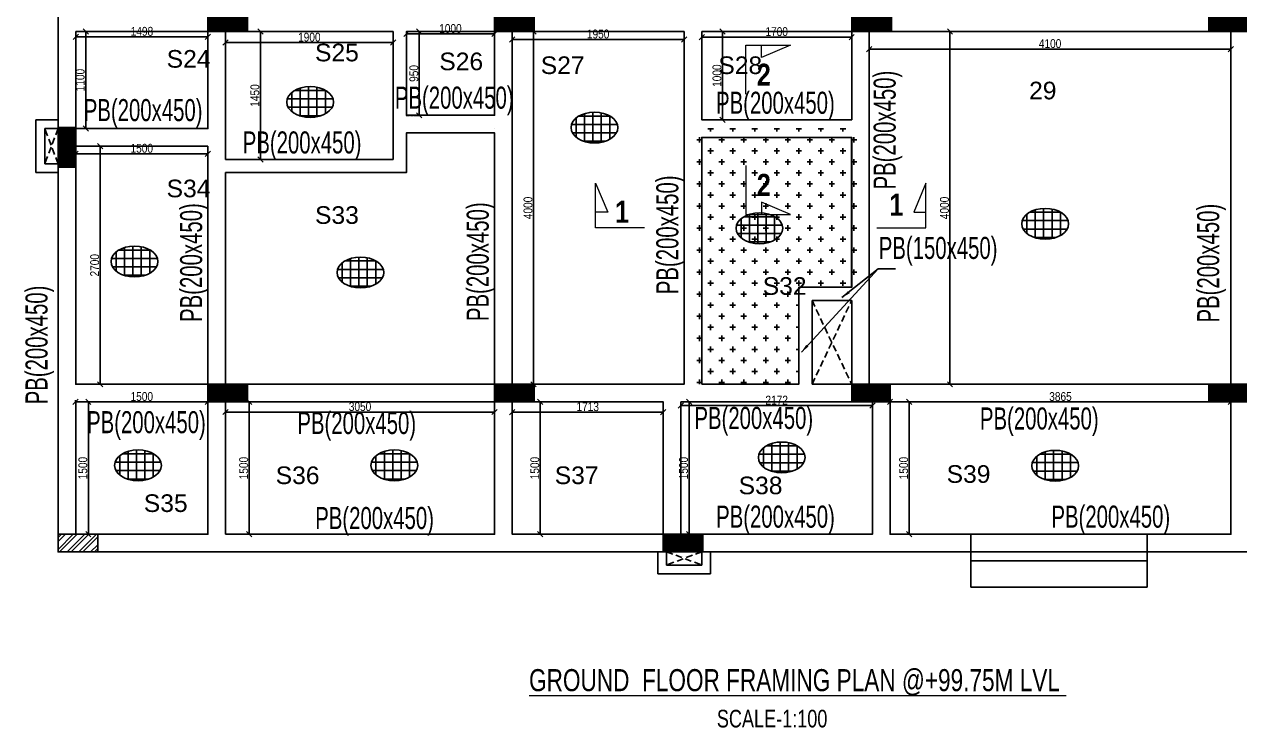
# Model space of a CAD drawing. Header units: millimetres. Extents: x 1798 to 243113, y 1193 to 150435.
# Drawn here: x 107072 to 120854, y 117649 to 125625 of the extents above; entities that cross this region are included whole.
import ezdxf

# ---------------------------------------------------------------- set-up
doc = ezdxf.new("R2010")
doc.units = ezdxf.units.MM
for name, pattern in [('CENTER', [50.8, 31.75, -6.35, 6.35, -6.35]), ('CONTINU', [0]), ('HIDDEN', [0.375, 0.25, -0.125])]:
    doc.linetypes.add(name, pattern=pattern)
for name, color, linetype, lineweight in [('-S-TEXT', 6, 'Continuous', 0), ('A-OPNG-WNDW', 4, 'Continuous', 20), ('S - BEAM TXT', 30, 'Continuous', 13), ('SEC TEXT', 50, 'Continuous', 5), ('section symb', 5, 'Continuous', 0)]:
    doc.layers.add(name, color=color, linetype=linetype, lineweight=lineweight)
for name, color, linetype in [('A-WALL-PATT', 7, 'Continuous'), ('beam', 4, 'Continuous'), ('BEAM-1', 7, 'CONTINU'), ('column', 5, 'Continuous'), ('DIM', 8, 'Continuous')]:
    doc.layers.add(name, color=color, linetype=linetype)
doc.styles.add('ARIAL', font='arial.ttf')
doc.styles.add('GFC', font='ARIALN.TTF')
doc.styles.add('S - GRID TXT', font='ARIALNB.TTF')
doc.styles.add('sd', font='ARIALNB.TTF')
doc.styles.add('SOBHA', font='swisscl.ttf')
doc.styles.get("Standard").update_dxf_attribs({"font": 'arial.ttf'})
doc.dimstyles.new('GFC- 50', dxfattribs={"dimscale": 100, "dimtxt": 1, "dimasz": 0.6, "dimexe": 0.2, "dimexo": 0, "dimgap": 0.1, "dimtad": 1, "dimdec": 0, "dimzin": 1, "dimdsep": 46, "dimtxsty": 'GFC', "dimblk": 'OBLIQUE', "dimcen": 0, "dimclrd": 8, "dimclre": 8, "dimclrt": 6, "dimazin": 2, "dimtfac": 1, "dimtdec": 0, "dimtmove": 1, "dimatfit": 3, "dimfxl": 1, "dimtolj": 1, "dimlwd": -1, "dimlwe": 9, "dimarcsym": 0})

# ---------------------------------------------------------------- blocks, each defined once
blk = doc.blocks.new('_OBLIQUE')
at = {"color": 0, "linetype": 'ByBlock'}
blk.add_line((-0.5, -0.5), (0.5, 0.5), dxfattribs=at)
blk = doc.blocks.new('*D828')
at = {"color": 8, "linetype": 'CENTER', "lineweight": 9, "transparency": 16777216}
for p, q in [((107657, 125543), (107657, 125464)), ((109154, 125543), (109154, 125464))]:
    blk.add_line(p, q, dxfattribs=at)
at = {"color": 8, "transparency": 16777216}
blk.add_line((107657, 125484), (109154, 125484), dxfattribs=at)
at = {"color": 8, "transparency": 16777216, "xscale": 60, "yscale": 60, "zscale": 60, "rotation": 180}
blk.add_blockref('_OBLIQUE', (107657, 125484), dxfattribs=at)
at = {"color": 8, "transparency": 16777216, "xscale": 60, "yscale": 60, "zscale": 60}
blk.add_blockref('_OBLIQUE', (109154, 125484), dxfattribs=at)
at = {"color": 6, "transparency": 16777216, "insert": (108406, 125545), "char_height": 100, "attachment_point": 5, "style": 'GFC'}
blk.add_mtext('\\A1;1498', dxfattribs=at)
blk = doc.blocks.new('*D829')
at = {"color": 8, "linetype": 'CENTER', "lineweight": 9, "transparency": 16777216}
for p, q in [((107657, 125543), (107788, 125543)), ((107657, 124443), (107788, 124443))]:
    blk.add_line(p, q, dxfattribs=at)
at = {"color": 8, "transparency": 16777216}
blk.add_line((107768, 124443), (107768, 125543), dxfattribs=at)
at = {"color": 8, "transparency": 16777216, "xscale": 60, "yscale": 60, "zscale": 60}
for p, rotation in [((107768, 125543), 90), ((107768, 124443), 270)]:
    blk.add_blockref('_OBLIQUE', p, dxfattribs=dict(at, rotation=rotation))
at = {"color": 6, "transparency": 16777216, "insert": (107706, 124993), "char_height": 100, "attachment_point": 5, "rotation": 90, "style": 'GFC'}
blk.add_mtext('\\A1;1100', dxfattribs=at)
blk = doc.blocks.new('*D830')
at = {"color": 8, "linetype": 'CENTER', "lineweight": 9, "transparency": 16777216}
for p, q in [((107654, 124243), (107654, 124138)), ((109154, 124243), (109154, 124138))]:
    blk.add_line(p, q, dxfattribs=at)
at = {"color": 8, "transparency": 16777216}
blk.add_line((109154, 124158), (107654, 124158), dxfattribs=at)
at = {"color": 8, "transparency": 16777216, "xscale": 60, "yscale": 60, "zscale": 60, "rotation": 180}
blk.add_blockref('_OBLIQUE', (107654, 124158), dxfattribs=at)
at = {"color": 8, "transparency": 16777216, "xscale": 60, "yscale": 60, "zscale": 60}
blk.add_blockref('_OBLIQUE', (109154, 124158), dxfattribs=at)
at = {"color": 6, "transparency": 16777216, "insert": (108404, 124219), "char_height": 100, "attachment_point": 5, "style": 'GFC'}
blk.add_mtext('\\A1;1500', dxfattribs=at)
blk = doc.blocks.new('*D831')
at = {"color": 8, "linetype": 'CENTER', "lineweight": 9, "transparency": 16777216}
for p, q in [((107654, 124243), (107952, 124243)), ((107654, 121543), (107952, 121543))]:
    blk.add_line(p, q, dxfattribs=at)
at = {"color": 8, "transparency": 16777216}
blk.add_line((107932, 124243), (107932, 121543), dxfattribs=at)
at = {"color": 8, "transparency": 16777216, "xscale": 60, "yscale": 60, "zscale": 60}
for p, rotation in [((107932, 124243), 90), ((107932, 121543), 270)]:
    blk.add_blockref('_OBLIQUE', p, dxfattribs=dict(at, rotation=rotation))
at = {"color": 6, "transparency": 16777216, "insert": (107870, 122893), "char_height": 100, "attachment_point": 5, "rotation": 90, "style": 'GFC'}
blk.add_mtext('\\A1;2700', dxfattribs=at)
blk = doc.blocks.new('*D832')
at = {"color": 8, "linetype": 'CENTER', "lineweight": 9, "transparency": 16777216}
for p, q in [((109354, 125543), (109354, 125398)), ((111254, 125543), (111254, 125398))]:
    blk.add_line(p, q, dxfattribs=at)
at = {"color": 8, "transparency": 16777216}
blk.add_line((111254, 125418), (109354, 125418), dxfattribs=at)
at = {"color": 8, "transparency": 16777216, "xscale": 60, "yscale": 60, "zscale": 60, "rotation": 180}
blk.add_blockref('_OBLIQUE', (109354, 125418), dxfattribs=at)
at = {"color": 8, "transparency": 16777216, "xscale": 60, "yscale": 60, "zscale": 60}
blk.add_blockref('_OBLIQUE', (111254, 125418), dxfattribs=at)
at = {"color": 6, "transparency": 16777216, "insert": (110304, 125479), "char_height": 100, "attachment_point": 5, "style": 'GFC'}
blk.add_mtext('\\A1;1900', dxfattribs=at)
blk = doc.blocks.new('*D833')
at = {"color": 8, "linetype": 'CENTER', "lineweight": 9, "transparency": 16777216}
for p, q in [((109354, 125543), (109769, 125543)), ((109354, 124093), (109769, 124093))]:
    blk.add_line(p, q, dxfattribs=at)
at = {"color": 8, "transparency": 16777216}
blk.add_line((109749, 125543), (109749, 124093), dxfattribs=at)
at = {"color": 8, "transparency": 16777216, "xscale": 60, "yscale": 60, "zscale": 60}
for p, rotation in [((109749, 125543), 90), ((109749, 124093), 270)]:
    blk.add_blockref('_OBLIQUE', p, dxfattribs=dict(at, rotation=rotation))
at = {"color": 6, "transparency": 16777216, "insert": (109687, 124818), "char_height": 100, "attachment_point": 5, "rotation": 90, "style": 'GFC'}
blk.add_mtext('\\A1;1450', dxfattribs=at)
blk = doc.blocks.new('*D834')
at = {"color": 8, "linetype": 'CENTER', "lineweight": 9, "transparency": 16777216}
for p, q in [((111404, 125543), (111404, 125496)), ((112404, 125543), (112404, 125496))]:
    blk.add_line(p, q, dxfattribs=at)
at = {"color": 8, "transparency": 16777216}
blk.add_line((111404, 125516), (112404, 125516), dxfattribs=at)
at = {"color": 8, "transparency": 16777216, "xscale": 60, "yscale": 60, "zscale": 60, "rotation": 180}
blk.add_blockref('_OBLIQUE', (111404, 125516), dxfattribs=at)
at = {"color": 8, "transparency": 16777216, "xscale": 60, "yscale": 60, "zscale": 60}
blk.add_blockref('_OBLIQUE', (112404, 125516), dxfattribs=at)
at = {"color": 6, "transparency": 16777216, "insert": (111904, 125577), "char_height": 100, "attachment_point": 5, "style": 'GFC'}
blk.add_mtext('\\A1;1000', dxfattribs=at)
blk = doc.blocks.new('*D766')
at = {"color": 8, "linetype": 'CENTER', "lineweight": 9, "transparency": 16777216}
for p, q in [((111404, 125543), (111571, 125543)), ((111404, 124593), (111571, 124593))]:
    blk.add_line(p, q, dxfattribs=at)
at = {"color": 8, "transparency": 16777216}
blk.add_line((111551, 124593), (111551, 125543), dxfattribs=at)
at = {"color": 8, "transparency": 16777216, "xscale": 60, "yscale": 60, "zscale": 60}
for p, rotation in [((111551, 125543), 90), ((111551, 124593), 270)]:
    blk.add_blockref('_OBLIQUE', p, dxfattribs=dict(at, rotation=rotation))
at = {"color": 6, "transparency": 16777216, "insert": (111490, 125068), "char_height": 100, "attachment_point": 5, "rotation": 90, "style": 'GFC'}
blk.add_mtext('\\A1;950', dxfattribs=at)
blk = doc.blocks.new('*D767')
at = {"color": 8, "linetype": 'CENTER', "lineweight": 9, "transparency": 16777216}
for p, q in [((112604, 125543), (112604, 125434)), ((114554, 125543), (114554, 125434))]:
    blk.add_line(p, q, dxfattribs=at)
at = {"color": 8, "transparency": 16777216}
blk.add_line((114554, 125454), (112604, 125454), dxfattribs=at)
at = {"color": 8, "transparency": 16777216, "xscale": 60, "yscale": 60, "zscale": 60, "rotation": 180}
blk.add_blockref('_OBLIQUE', (112604, 125454), dxfattribs=at)
at = {"color": 8, "transparency": 16777216, "xscale": 60, "yscale": 60, "zscale": 60}
blk.add_blockref('_OBLIQUE', (114554, 125454), dxfattribs=at)
at = {"color": 6, "transparency": 16777216, "insert": (113579, 125515), "char_height": 100, "attachment_point": 5, "style": 'GFC'}
blk.add_mtext('\\A1;1950', dxfattribs=at)
blk = doc.blocks.new('*D768')
at = {"color": 8, "linetype": 'CENTER', "lineweight": 9, "transparency": 16777216}
for p, q in [((112604, 125543), (112866, 125543)), ((112604, 121543), (112866, 121543))]:
    blk.add_line(p, q, dxfattribs=at)
at = {"color": 8, "transparency": 16777216}
blk.add_line((112846, 125543), (112846, 121543), dxfattribs=at)
at = {"color": 8, "transparency": 16777216, "xscale": 60, "yscale": 60, "zscale": 60}
for p, rotation in [((112846, 125543), 90), ((112846, 121543), 270)]:
    blk.add_blockref('_OBLIQUE', p, dxfattribs=dict(at, rotation=rotation))
at = {"color": 6, "transparency": 16777216, "insert": (112784, 123543), "char_height": 100, "attachment_point": 5, "rotation": 90, "style": 'GFC'}
blk.add_mtext('\\A1;4000', dxfattribs=at)
blk = doc.blocks.new('*D769')
at = {"color": 8, "linetype": 'CENTER', "lineweight": 9, "transparency": 16777216}
for p, q in [((114754, 125543), (114754, 125461)), ((116454, 125543), (116454, 125461))]:
    blk.add_line(p, q, dxfattribs=at)
at = {"color": 8, "transparency": 16777216}
blk.add_line((114754, 125481), (116454, 125481), dxfattribs=at)
at = {"color": 8, "transparency": 16777216, "xscale": 60, "yscale": 60, "zscale": 60, "rotation": 180}
blk.add_blockref('_OBLIQUE', (114754, 125481), dxfattribs=at)
at = {"color": 8, "transparency": 16777216, "xscale": 60, "yscale": 60, "zscale": 60}
blk.add_blockref('_OBLIQUE', (116454, 125481), dxfattribs=at)
at = {"color": 6, "transparency": 16777216, "insert": (115604, 125542), "char_height": 100, "attachment_point": 5, "style": 'GFC'}
blk.add_mtext('\\A1;1700', dxfattribs=at)
blk = doc.blocks.new('*D770')
at = {"color": 8, "linetype": 'CENTER', "lineweight": 9, "transparency": 16777216}
for p, q in [((114754, 125543), (115008, 125543)), ((114754, 124543), (115008, 124543))]:
    blk.add_line(p, q, dxfattribs=at)
at = {"color": 8, "transparency": 16777216}
blk.add_line((114988, 124543), (114988, 125543), dxfattribs=at)
at = {"color": 8, "transparency": 16777216, "xscale": 60, "yscale": 60, "zscale": 60}
for p, rotation in [((114988, 125543), 90), ((114988, 124543), 270)]:
    blk.add_blockref('_OBLIQUE', p, dxfattribs=dict(at, rotation=rotation))
at = {"color": 6, "transparency": 16777216, "insert": (114927, 125043), "char_height": 100, "attachment_point": 5, "rotation": 90, "style": 'GFC'}
blk.add_mtext('\\A1;1000', dxfattribs=at)
blk = doc.blocks.new('*D771')
at = {"color": 8, "linetype": 'CENTER', "lineweight": 9, "transparency": 16777216}
for p, q in [((116654, 125543), (116654, 125325)), ((120754, 125543), (120754, 125325))]:
    blk.add_line(p, q, dxfattribs=at)
at = {"color": 8, "transparency": 16777216}
blk.add_line((120754, 125345), (116654, 125345), dxfattribs=at)
at = {"color": 8, "transparency": 16777216, "xscale": 60, "yscale": 60, "zscale": 60, "rotation": 180}
blk.add_blockref('_OBLIQUE', (116654, 125345), dxfattribs=at)
at = {"color": 8, "transparency": 16777216, "xscale": 60, "yscale": 60, "zscale": 60}
blk.add_blockref('_OBLIQUE', (120754, 125345), dxfattribs=at)
at = {"color": 6, "transparency": 16777216, "insert": (118704, 125406), "char_height": 100, "attachment_point": 5, "style": 'GFC'}
blk.add_mtext('\\A1;4100', dxfattribs=at)
blk = doc.blocks.new('*D772')
at = {"color": 8, "linetype": 'CENTER', "lineweight": 9, "transparency": 16777216}
for p, q in [((116654, 125543), (117589, 125543)), ((116654, 121543), (117589, 121543))]:
    blk.add_line(p, q, dxfattribs=at)
at = {"color": 8, "transparency": 16777216}
blk.add_line((117569, 125543), (117569, 121543), dxfattribs=at)
at = {"color": 8, "transparency": 16777216, "xscale": 60, "yscale": 60, "zscale": 60}
for p, rotation in [((117569, 125543), 90), ((117569, 121543), 270)]:
    blk.add_blockref('_OBLIQUE', p, dxfattribs=dict(at, rotation=rotation))
at = {"color": 6, "transparency": 16777216, "insert": (117507, 123543), "char_height": 100, "attachment_point": 5, "rotation": 90, "style": 'GFC'}
blk.add_mtext('\\A1;4000', dxfattribs=at)
blk = doc.blocks.new('*D779')
at = {"color": 8, "linetype": 'CENTER', "lineweight": 9, "transparency": 16777216}
for p, q in [((116889, 121343), (116889, 121363)), ((120754, 121343), (120754, 121363))]:
    blk.add_line(p, q, dxfattribs=at)
at = {"color": 8, "transparency": 16777216}
blk.add_line((116889, 121343), (120754, 121343), dxfattribs=at)
at = {"color": 8, "transparency": 16777216, "xscale": 60, "yscale": 60, "zscale": 60, "rotation": 180}
blk.add_blockref('_OBLIQUE', (116889, 121343), dxfattribs=at)
at = {"color": 8, "transparency": 16777216, "xscale": 60, "yscale": 60, "zscale": 60}
blk.add_blockref('_OBLIQUE', (120754, 121343), dxfattribs=at)
at = {"color": 6, "transparency": 16777216, "insert": (118822, 121404), "char_height": 100, "attachment_point": 5, "style": 'GFC'}
blk.add_mtext('\\A1;3865', dxfattribs=at)
blk = doc.blocks.new('*D780')
at = {"color": 8, "linetype": 'CENTER', "lineweight": 9, "transparency": 16777216}
for p, q in [((116889, 121343), (117126, 121343)), ((116889, 119843), (117126, 119843))]:
    blk.add_line(p, q, dxfattribs=at)
at = {"color": 8, "transparency": 16777216}
blk.add_line((117106, 119843), (117106, 121343), dxfattribs=at)
at = {"color": 8, "transparency": 16777216, "xscale": 60, "yscale": 60, "zscale": 60}
for p, rotation in [((117106, 121343), 90), ((117106, 119843), 270)]:
    blk.add_blockref('_OBLIQUE', p, dxfattribs=dict(at, rotation=rotation))
at = {"color": 6, "transparency": 16777216, "insert": (117044, 120593), "char_height": 100, "attachment_point": 5, "rotation": 90, "style": 'GFC'}
blk.add_mtext('\\A1;1500', dxfattribs=at)
blk = doc.blocks.new('*D781')
at = {"color": 8, "linetype": 'CENTER', "lineweight": 9, "transparency": 16777216}
for p, q in [((114518, 121343), (114518, 121283)), ((116689, 121343), (116689, 121283))]:
    blk.add_line(p, q, dxfattribs=at)
at = {"color": 8, "transparency": 16777216}
blk.add_line((114518, 121303), (116689, 121303), dxfattribs=at)
at = {"color": 8, "transparency": 16777216, "xscale": 60, "yscale": 60, "zscale": 60, "rotation": 180}
blk.add_blockref('_OBLIQUE', (114518, 121303), dxfattribs=at)
at = {"color": 8, "transparency": 16777216, "xscale": 60, "yscale": 60, "zscale": 60}
blk.add_blockref('_OBLIQUE', (116689, 121303), dxfattribs=at)
at = {"color": 6, "transparency": 16777216, "insert": (115604, 121364), "char_height": 100, "attachment_point": 5, "style": 'GFC'}
blk.add_mtext('\\A1;2172', dxfattribs=at)
blk = doc.blocks.new('*D782')
at = {"color": 8, "linetype": 'CENTER', "lineweight": 9, "transparency": 16777216}
for p, q in [((114518, 121343), (114630, 121343)), ((114518, 119843), (114630, 119843))]:
    blk.add_line(p, q, dxfattribs=at)
at = {"color": 8, "transparency": 16777216}
blk.add_line((114610, 119843), (114610, 121343), dxfattribs=at)
at = {"color": 8, "transparency": 16777216, "xscale": 60, "yscale": 60, "zscale": 60}
for p, rotation in [((114610, 121343), 90), ((114610, 119843), 270)]:
    blk.add_blockref('_OBLIQUE', p, dxfattribs=dict(at, rotation=rotation))
at = {"color": 6, "transparency": 16777216, "insert": (114548, 120593), "char_height": 100, "attachment_point": 5, "rotation": 90, "style": 'GFC'}
blk.add_mtext('\\A1;1500', dxfattribs=at)
blk = doc.blocks.new('*D783')
at = {"color": 8, "linetype": 'CENTER', "lineweight": 9, "transparency": 16777216}
for p, q in [((112604, 121343), (112604, 121208)), ((114318, 121343), (114318, 121208))]:
    blk.add_line(p, q, dxfattribs=at)
at = {"color": 8, "transparency": 16777216}
blk.add_line((112604, 121228), (114318, 121228), dxfattribs=at)
at = {"color": 8, "transparency": 16777216, "xscale": 60, "yscale": 60, "zscale": 60, "rotation": 180}
blk.add_blockref('_OBLIQUE', (112604, 121228), dxfattribs=at)
at = {"color": 8, "transparency": 16777216, "xscale": 60, "yscale": 60, "zscale": 60}
blk.add_blockref('_OBLIQUE', (114318, 121228), dxfattribs=at)
at = {"color": 6, "transparency": 16777216, "insert": (113461, 121289), "char_height": 100, "attachment_point": 5, "style": 'GFC'}
blk.add_mtext('\\A1;1713', dxfattribs=at)
blk = doc.blocks.new('*D784')
at = {"color": 8, "linetype": 'CENTER', "lineweight": 9, "transparency": 16777216}
for p, q in [((112604, 121343), (112942, 121343)), ((112604, 119843), (112942, 119843))]:
    blk.add_line(p, q, dxfattribs=at)
at = {"color": 8, "transparency": 16777216}
blk.add_line((112922, 119843), (112922, 121343), dxfattribs=at)
at = {"color": 8, "transparency": 16777216, "xscale": 60, "yscale": 60, "zscale": 60}
for p, rotation in [((112922, 121343), 90), ((112922, 119843), 270)]:
    blk.add_blockref('_OBLIQUE', p, dxfattribs=dict(at, rotation=rotation))
at = {"color": 6, "transparency": 16777216, "insert": (112861, 120593), "char_height": 100, "attachment_point": 5, "rotation": 90, "style": 'GFC'}
blk.add_mtext('\\A1;1500', dxfattribs=at)
blk = doc.blocks.new('*D785')
at = {"color": 8, "linetype": 'CENTER', "lineweight": 9, "transparency": 16777216}
for p, q in [((109354, 121343), (109354, 121209)), ((112404, 121343), (112404, 121209))]:
    blk.add_line(p, q, dxfattribs=at)
at = {"color": 8, "transparency": 16777216}
blk.add_line((112404, 121229), (109354, 121229), dxfattribs=at)
at = {"color": 8, "transparency": 16777216, "xscale": 60, "yscale": 60, "zscale": 60, "rotation": 180}
blk.add_blockref('_OBLIQUE', (109354, 121229), dxfattribs=at)
at = {"color": 8, "transparency": 16777216, "xscale": 60, "yscale": 60, "zscale": 60}
blk.add_blockref('_OBLIQUE', (112404, 121229), dxfattribs=at)
at = {"color": 6, "transparency": 16777216, "insert": (110879, 121290), "char_height": 100, "attachment_point": 5, "style": 'GFC'}
blk.add_mtext('\\A1;3050', dxfattribs=at)
blk = doc.blocks.new('*D786')
at = {"color": 8, "linetype": 'CENTER', "lineweight": 9, "transparency": 16777216}
for p, q in [((109354, 121343), (109642, 121343)), ((109354, 119843), (109642, 119843))]:
    blk.add_line(p, q, dxfattribs=at)
at = {"color": 8, "transparency": 16777216}
blk.add_line((109622, 121343), (109622, 119843), dxfattribs=at)
at = {"color": 8, "transparency": 16777216, "xscale": 60, "yscale": 60, "zscale": 60}
for p, rotation in [((109622, 121343), 90), ((109622, 119843), 270)]:
    blk.add_blockref('_OBLIQUE', p, dxfattribs=dict(at, rotation=rotation))
at = {"color": 6, "transparency": 16777216, "insert": (109560, 120593), "char_height": 100, "attachment_point": 5, "rotation": 90, "style": 'GFC'}
blk.add_mtext('\\A1;1500', dxfattribs=at)
blk = doc.blocks.new('*D787')
at = {"color": 8, "linetype": 'CENTER', "lineweight": 9, "transparency": 16777216}
for p, q in [((107654, 121343), (107654, 121363)), ((109154, 121343), (109154, 121363))]:
    blk.add_line(p, q, dxfattribs=at)
at = {"color": 8, "transparency": 16777216}
blk.add_line((107654, 121343), (109154, 121343), dxfattribs=at)
at = {"color": 8, "transparency": 16777216, "xscale": 60, "yscale": 60, "zscale": 60, "rotation": 180}
blk.add_blockref('_OBLIQUE', (107654, 121343), dxfattribs=at)
at = {"color": 8, "transparency": 16777216, "xscale": 60, "yscale": 60, "zscale": 60}
blk.add_blockref('_OBLIQUE', (109154, 121343), dxfattribs=at)
at = {"color": 6, "transparency": 16777216, "insert": (108404, 121404), "char_height": 100, "attachment_point": 5, "style": 'GFC'}
blk.add_mtext('\\A1;1500', dxfattribs=at)
blk = doc.blocks.new('*D788')
at = {"color": 8, "linetype": 'CENTER', "lineweight": 9, "transparency": 16777216}
for p, q in [((107654, 121343), (107818, 121343)), ((107654, 119843), (107818, 119843))]:
    blk.add_line(p, q, dxfattribs=at)
at = {"color": 8, "transparency": 16777216}
blk.add_line((107798, 119843), (107798, 121343), dxfattribs=at)
at = {"color": 8, "transparency": 16777216, "xscale": 60, "yscale": 60, "zscale": 60}
for p, rotation in [((107798, 121343), 90), ((107798, 119843), 270)]:
    blk.add_blockref('_OBLIQUE', p, dxfattribs=dict(at, rotation=rotation))
at = {"color": 6, "transparency": 16777216, "insert": (107736, 120593), "char_height": 100, "attachment_point": 5, "rotation": 90, "style": 'GFC'}
blk.add_mtext('\\A1;1500', dxfattribs=at)

msp = doc.modelspace()

# ---------------------------------------------------------------- hatches: boundary and pattern name
at = {"layer": 'A-WALL-PATT'}
h = msp.add_hatch(dxfattribs=at)
h.set_pattern_fill('ANSI31', color=8)
h.set_pattern_definition([(45, (171304.61854, 141377.46286), (-0.08838834765, 0.08838834765), [])])
h.paths.add_polyline_path([(109154.4, 125743.4), (109154.4, 125543.4), (109604.4, 125543.4), (109604.4, 125743.4)])
h = msp.add_hatch(dxfattribs=at)
h.set_pattern_fill('ANSI31', color=8)
h.set_pattern_definition([(45, (174554.61802, 141377.45694), (-0.08838834765, 0.08838834765), [])])
h.paths.add_polyline_path([(112404.4, 125743.4), (112404.4, 125543.4), (112854.4, 125543.4), (112854.4, 125743.4)])
h = msp.add_hatch(dxfattribs=at)
h.set_pattern_fill('ANSI31', color=8)
h.set_pattern_definition([(45, (178604.61802, 141377.45853), (-0.08838834765, 0.08838834765), [])])
h.paths.add_polyline_path([(116454.4, 125743.4), (116454.4, 125543.4), (116904.4, 125543.4), (116904.4, 125743.4)])
h = msp.add_hatch(dxfattribs=at)
h.set_pattern_fill('ANSI31', color=8)
h.set_pattern_definition([(45, (182654.61798, 141377.45673), (-0.08838834765, 0.08838834765), [])])
h.paths.add_polyline_path([(120504.4, 125743.4), (120504.4, 125543.4), (120954.4, 125543.4), (120954.4, 125743.4)])
h = msp.add_hatch(dxfattribs=at)
h.set_pattern_fill('ANSI31', color=8, angle=90)
h.set_pattern_definition([(135, (89073.63085, 144189.57396), (-0.08838834765, -0.08838834765), [])])
h.paths.add_polyline_path([(107654.4, 124005.7), (107654.4, 124455.7), (107454.4, 124455.7), (107454.4, 124005.7)])
h = msp.add_hatch(dxfattribs=at)
h.set_pattern_fill('CROSS', color=8, scale=500)
h.set_pattern_definition([(0, (89073.63, 144189.57), (125, 125), [62.5, -187.5]), (90, (89104.88, 144158.32), (-125, 125), [62.5, -187.5])])
edge = h.paths.add_edge_path()
edge.add_line((116463, 122643.4), (115854.4, 122643.4))
edge.add_line((115854.4, 122643.4), (115854.4, 121543.4))
edge.add_line((115854.4, 121543.4), (114654.4, 121543.4))
edge.add_line((114654.4, 121543.4), (114654.4, 124443.4))
edge.add_line((114654.4, 124443.4), (116554.4, 124443.4))
edge.add_line((116554.4, 124443.4), (116554.4, 122643.4))
h = msp.add_hatch(dxfattribs=at)
h.set_pattern_fill('ANSI31', color=8)
h.set_pattern_definition([(45, (171304.61802, 137177.45694), (-0.08838834765, 0.08838834765), [])])
h.paths.add_polyline_path([(109154.4, 121543.4), (109154.4, 121343.4), (109604.4, 121343.4), (109604.4, 121543.4)])
h = msp.add_hatch(dxfattribs=at)
h.set_pattern_fill('ANSI31', color=8)
h.set_pattern_definition([(45, (174554.61802, 137177.45694), (-0.08838834765, 0.08838834765), [])])
h.paths.add_polyline_path([(112404.4, 121543.4), (112404.4, 121343.4), (112854.4, 121343.4), (112854.4, 121543.4)])
h = msp.add_hatch(dxfattribs=at)
h.set_pattern_fill('ANSI31', color=8)
h.set_pattern_definition([(45, (178604.61802, 137177.45694), (-0.08838834765, 0.08838834765), [])])
h.paths.add_polyline_path([(116454.4, 121543.4), (116454.4, 121343.4), (116889.4, 121343.4), (116889.4, 121543.4)])
h = msp.add_hatch(dxfattribs=at)
h.set_pattern_fill('ANSI31', color=8)
h.set_pattern_definition([(45, (182654.61798, 137177.45694), (-0.08838834765, 0.08838834765), [])])
h.paths.add_polyline_path([(120504.4, 121543.4), (120504.4, 121343.4), (120954.4, 121343.4), (120954.4, 121543.4)])
at = {"layer": 'A-WALL-PATT', "ltscale": 25}
h = msp.add_hatch(dxfattribs=at)
h.set_pattern_fill('ANSI32', color=8, scale=250, angle=180)
h.set_pattern_definition([(225, (92971.44, 144388.79), (66.29126, -66.29126), []), (225, (92927.24, 144388.79), (66.29126, -66.29126), [])])
h.paths.add_polyline_path([(107904.4, 119643.4), (107904.4, 119843.4), (107454.4, 119843.4), (107454.4, 119643.4)])
at = {"layer": 'A-WALL-PATT'}
h = msp.add_hatch(dxfattribs=at)
h.set_pattern_fill('ANSI31', color=8, angle=180)
h.set_pattern_definition([(225, (89073.63085, 144189.57396), (0.08838834765, -0.08838834765), [])])
h.paths.add_polyline_path([(114767.8, 119643.4), (114767.8, 119843.4), (114317.8, 119843.4), (114317.8, 119643.4)])
at = {"layer": 'DIM'}
h = msp.add_hatch(dxfattribs=at)
h.set_pattern_fill('ANSI37', color=256, scale=30, angle=45)
h.set_pattern_definition([(90, (-56296.69, 231268.97), (-95.25, 2e-14), []), (180, (-56296.69, 231268.97), (-2e-14, -95.25), [])])
edge = h.paths.add_edge_path()
edge.add_ellipse((110313.3, 124744), major_axis=(-265, 0), ratio=0.6603774, start_angle=0, end_angle=360)
h = msp.add_hatch(dxfattribs=at)
h.set_pattern_fill('ANSI37', color=256, scale=30, angle=45)
h.set_pattern_definition([(90, (-53072.58, 230979.5), (-95.25, 2e-14), []), (180, (-53072.58, 230979.5), (-2e-14, -95.25), [])])
edge = h.paths.add_edge_path()
edge.add_ellipse((113537.4, 124454.5), major_axis=(-265, 0), ratio=0.6603774, start_angle=0, end_angle=360)
h = msp.add_hatch(dxfattribs=at)
h.set_pattern_fill('ANSI37', color=256, scale=30, angle=45)
h.set_pattern_definition([(90, (-47961.4, 229888.33), (-95.25, 2e-14), []), (180, (-47961.4, 229888.33), (-2e-14, -95.25), [])])
edge = h.paths.add_edge_path()
edge.add_ellipse((118648.6, 123363.3), major_axis=(-265, 0), ratio=0.6603774, start_angle=0, end_angle=360)
h = msp.add_hatch(dxfattribs=at)
h.set_pattern_fill('ANSI37', color=256, scale=30, angle=45)
h.set_pattern_definition([(90, (-51202.09, 229837.28), (-95.25, 2e-14), []), (180, (-51202.09, 229837.28), (-2e-14, -95.25), [])])
edge = h.paths.add_edge_path()
edge.add_ellipse((115407.9, 123312.3), major_axis=(-265, 0), ratio=0.6603774, start_angle=0, end_angle=360)
h = msp.add_hatch(dxfattribs=at)
h.set_pattern_fill('ANSI37', color=256, scale=30, angle=45)
h.set_pattern_definition([(90, (-58288.78, 229460.23), (-95.25, 2e-14), []), (180, (-58288.78, 229460.23), (-2e-14, -95.25), [])])
edge = h.paths.add_edge_path()
edge.add_ellipse((108321.2, 122935.2), major_axis=(-265, 0), ratio=0.6603774, start_angle=0, end_angle=360)
h = msp.add_hatch(dxfattribs=at)
h.set_pattern_fill('ANSI37', color=256, scale=30, angle=45)
h.set_pattern_definition([(90, (-55726.22, 229335.61), (-95.25, 2e-14), []), (180, (-55726.22, 229335.61), (-2e-14, -95.25), [])])
edge = h.paths.add_edge_path()
edge.add_ellipse((110883.8, 122810.6), major_axis=(-265, 0), ratio=0.6603774, start_angle=0, end_angle=360)
h = msp.add_hatch(dxfattribs=at)
h.set_pattern_fill('ANSI37', color=256, scale=30, angle=45)
h.set_pattern_definition([(90, (-50948.47, 227238.83), (-95.25, 2e-14), []), (180, (-50948.47, 227238.83), (-2e-14, -95.25), [])])
edge = h.paths.add_edge_path()
edge.add_ellipse((115661.5, 120713.8), major_axis=(-265, 0), ratio=0.6603774, start_angle=0, end_angle=360)
h = msp.add_hatch(dxfattribs=at)
h.set_pattern_fill('ANSI37', color=256, scale=30, angle=45)
h.set_pattern_definition([(90, (-58248.55, 227149.26), (-95.25, 2e-14), []), (180, (-58248.55, 227149.26), (-2e-14, -95.25), [])])
edge = h.paths.add_edge_path()
edge.add_ellipse((108361.4, 120624.3), major_axis=(-265, 0), ratio=0.6603774, start_angle=0, end_angle=360)
h = msp.add_hatch(dxfattribs=at)
h.set_pattern_fill('ANSI37', color=256, scale=30, angle=45)
h.set_pattern_definition([(90, (-55342.16, 227149.26), (-95.25, 2e-14), []), (180, (-55342.16, 227149.26), (-2e-14, -95.25), [])])
edge = h.paths.add_edge_path()
edge.add_ellipse((111267.8, 120624.3), major_axis=(-265, 0), ratio=0.6603774, start_angle=0, end_angle=360)
h = msp.add_hatch(dxfattribs=at)
h.set_pattern_fill('ANSI37', color=256, scale=30, angle=45)
h.set_pattern_definition([(90, (-47847.76, 227144.41), (-95.25, 2e-14), []), (180, (-47847.76, 227144.41), (-2e-14, -95.25), [])])
edge = h.paths.add_edge_path()
edge.add_ellipse((118762.2, 120619.4), major_axis=(-265, 0), ratio=0.6603774, start_angle=0, end_angle=360)

# ---------------------------------------------------------------- linework, layer by layer
at = {"color": 40, "true_color": 0xf8d731}
for points, elevation in [([(107656.8, 125543.4), (109154.4, 125543.4), (109154.4, 124443.4), (107656.8, 124443.4)], 239039.1), ([(109354.4, 124093.4), (111254.4, 124093.4), (111254.4, 125543.4), (109354.4, 125543.4)], 239039.1), ([(111404.4, 125543.4), (112404.4, 125543.4), (112404.4, 124593.4), (111404.4, 124593.4)], 281724.7), ([(112604.4, 121543.4), (114554.4, 121543.4), (114554.4, 125543.4), (112604.4, 125543.4)], 358558.6), ([(114754.4, 125543.4), (116454.4, 125543.4), (116454.4, 124543.4), (114754.4, 124543.4)], 358558.6), ([(116654.4, 121543.4), (120754.4, 121543.4), (120754.4, 125543.4), (116654.4, 125543.4)], 358558.6), ([(109354.4, 123943.4), (109354.4, 121543.4), (112404.4, 121543.4), (112404.4, 124393.4), (111404.4, 124393.4), (111404.4, 123943.4)], 239039.1), ([(114754.4, 121543.4), (114754.4, 124343.4), (116453.8, 124343.4), (116453.8, 122643.4), (115854.4, 122643.4), (115854.4, 121543.4)], 239039.1), ([(109154.4, 124243.4), (107654.4, 124243.4), (107654.4, 121543.4), (109154.4, 121543.4)], 239039.1), ([(107654.4, 121343.4), (109154.4, 121343.4), (109154.4, 119843.4), (107654.4, 119843.4)], 239048.5), ([(109354.4, 119843.4), (112404.4, 119843.4), (112404.4, 121343.4), (109354.4, 121343.4)], 239039.1), ([(112604.4, 121343.4), (114317.8, 121343.4), (114317.8, 119843.4), (112604.4, 119843.4)], 358558.6), ([(114517.8, 121343.4), (116689.4, 121343.4), (116689.4, 119843.4), (114517.8, 119843.4)], 358558.6), ([(116889.4, 121343.4), (120754.4, 121343.4), (120754.4, 119843.4), (116889.4, 119843.4)], 358558.6)]:
    msp.add_lwpolyline(points, close=True, dxfattribs=dict(at, elevation=elevation))
at = {"layer": 'A-OPNG-WNDW'}
for p, q in [((109154.4, 125543.4, 239039.1), (107654.4, 125543.4, 239039.1)), ((109154.4, 124443.4, 358558.6), (107654.4, 124443.4, 239039.1)), ((109154.4, 124243.4, 239039.1), (107654.4, 124243.4, 239039.1)), ((109154.4, 121543.4, 478078.2), (107654.4, 121543.4, 239039.1)), ((109154.4, 121343.4, 478078.2), (107654.4, 121343.4, 239039.1)), ((109154.4, 121343.4, 239039.1), (109154.4, 119843.4, 239039.1)), ((109354.4, 121343.4, 239039.1), (109354.4, 119843.4, 239039.1)), ((112404.4, 121343.4, 358558.6), (112404.4, 119843.4, 239039.1)), ((112604.4, 121343.4, 358558.6), (112604.4, 119843.4, 239039.1)), ((114317.8, 119843.4, 239039.1), (114317.8, 121343.4, 358558.6)), ((114517.8, 119843.4, 239039.1), (114517.8, 121343.4, 358558.6)), ((116689.4, 121343.4, 358558.6), (116689.4, 119843.4, 239039.1)), ((116889.4, 121343.4, 358558.6), (116889.4, 119843.4, 239039.1)), ((120754.4, 121343.4, 239039.1), (120754.4, 119843.4, 239039.1))]:
    msp.add_line(p, q, dxfattribs=at)
at = {"layer": 'beam'}
for p, q in [((107454.4, 124455.7, 239039.1), (107454.4, 133483.4, 239039.1)), ((107654.4, 124455.7, 239039.1), (107654.4, 125543.4, 239039.1)), ((109154.4, 124443.4, 391426.7), (109154.4, 125543.4, 358558.6)), ((109354.4, 125543.4, 239039.1), (109354.4, 124093.4, 325690.8)), ((111227.7, 125543.4, 289264.6), (109604.4, 125543.4, 358558.6)), ((111254.4, 124093.4, 319371.9), (111254.4, 125543.4, 281724.7)), ((112404.4, 125543.4, 239039.1), (111404.4, 125543.4, 281724.7)), ((111404.4, 124593.4, 239039.1), (111404.4, 125543.4, 281724.7)), ((112404.4, 124593.4, 358558.6), (112404.4, 125543.4, 358558.6)), ((112604.4, 121543.4, 358558.6), (112604.4, 125543.4, 358558.6)), ((114554.4, 125543.4, 358558.6), (112854.4, 125543.4, 358558.6)), ((114554.4, 121543.4, 239039.1), (114554.4, 125543.4, 358558.6)), ((116454.4, 125543.4, 358558.6), (114754.4, 125543.4, 358558.6)), ((114754.4, 124543.4, 328678.8), (114754.4, 125543.4, 358558.6)), ((116454.4, 124543.4, 358558.6), (116454.4, 125543.4, 358558.6)), ((116654.4, 125543.4, 239039.1), (116654.4, 121543.4, 358558.6)), ((116904.4, 125543.4, 239039.1), (120504.4, 125543.4, 365589.2)), ((120754.4, 121543.4), (120754.4, 125543.4)), ((111404.4, 124593.4, 239039.1), (112404.4, 124593.4, 278225.8)), ((116454.4, 124543.4, 239039.1), (114754.4, 124543.4, 328678.8)), ((111404.4, 124393.4, 239039.1), (112404.4, 124393.4, 278225.8)), ((111404.4, 123943.4, 319371.9), (111404.4, 124393.4, 308783.6)), ((112404.4, 124443.2, 358558.6), (112404.4, 124443.4, 358558.6)), ((112404.4, 121543.4, 358558.6), (112404.4, 124393.4, 278225.8)), ((114754.4, 121543.4, 239039.1), (114754.4, 124343.4, 322702.8)), ((116454.4, 124343.4, 239039.1), (114754.4, 124343.4, 328678.8)), ((116454.4, 122643.4, 311604.5), (116454.4, 124343.4, 239039.1)), ((116454.4, 124343.4, 239039.1), (116454.4, 122643.4, 239039.1)), ((109154.4, 121543.4, 478078.2), (109154.4, 124243.4, 397402.5)), ((109354.4, 124093.4, 239039.1), (111254.4, 124093.4, 313493.9)), ((107454.4, 119843.4, 239039.1), (107454.4, 124005.7, 239039.1)), ((107654.4, 121543.4, 239039.1), (107654.4, 124005.7, 240776.3)), ((109354.4, 123943.4, 334654.7), (109354.4, 121543.4, 478078.2)), ((109354.4, 123943.4, 239039.1), (111404.4, 123943.4, 319371.9)), ((116454.4, 122643.4, 239039.1), (115854.4, 122643.4, 239039.1)), ((115854.4, 122643.4, 239039.1), (115854.4, 121543.4, 239039.1)), ((116004.4, 121543.4, 239039.1), (116004.4, 122493.4, 239039.1)), ((116004.4, 122493.4, 239039.1), (116454.4, 122493.4, 239039.1)), ((116454.4, 121543.4, 358558.6), (116454.4, 122493.4, 318007.4)), ((116454.4, 122493.4, 239039.1), (116454.4, 121543.4, 239039.1)), ((112404.4, 121543.4, 358558.6), (109604.4, 121543.4, 478078.2)), ((114554.4, 121543.4, 302118.9), (112854.4, 121543.4, 358558.6)), ((115854.4, 121543.4, 239039.1), (114754.4, 121543.4, 239039.1)), ((116454.4, 121543.4, 239039.1), (116004.4, 121543.4, 239039.1)), ((116889.4, 121543.4, 358558.6), (120504.4, 121543.4, 232039.4)), ((107654.4, 119843.4, 239039.1), (107654.4, 121343.4, 239039.1)), ((109604.4, 121343.4, 478078.2), (112404.4, 121343.4, 358558.6)), ((112854.4, 121343.4, 358558.6), (114317.8, 121343.4, 358558.6)), ((114517.8, 121343.4, 358558.6), (116454.4, 121343.4, 358558.6)), ((120504.4, 121343.4, 232039.4), (116889.4, 121343.4, 358558.6)), ((109154.4, 119843.4, 239039.1), (107904.4, 119843.4, 239039.1)), ((112404.4, 119843.4, 239039.1), (109354.4, 119843.4, 239039.1)), ((113504.4, 119843.4, 239039.1), (112604.4, 119843.4, 239039.1)), ((114317.8, 119843.4, 239039.1), (113504.4, 119843.4, 239039.1)), ((116689.4, 119843.4, 239039.1), (114767.8, 119843.4, 239039.1)), ((120754.4, 119843.4, 239039.1), (116889.4, 119843.4, 239039.1)), ((114317.8, 119643.4, 239039.1), (107904.4, 119643.4, 239039.1)), ((122204.4, 119643.4, 239039.1), (114767.8, 119643.4, 239039.1))]:
    msp.add_line(p, q, dxfattribs=at)
at = {"layer": 'beam', "color": 4}
for p, q in [((107454.4, 124543.4, 239039.1), (107204.4, 124543.4, 239039.1)), ((107204.4, 124543.4, 239039.1), (107204.4, 123943.4, 239039.1)), ((107204.4, 123943.4, 239039.1), (107454.4, 123943.4, 239039.1)), ((114254.4, 119393.4, 239039.1), (114254.4, 119643.4, 239039.1)), ((114854.4, 119643.4, 239039.1), (114854.4, 119393.4, 239039.1)), ((114854.4, 119393.4, 239039.1), (114254.4, 119393.4, 239039.1))]:
    msp.add_line(p, q, dxfattribs=at)
at = {"layer": 'beam', "color": 8}
for p, q in [((107304.4, 124043.4, 239039.1), (107304.4, 124443.4, 239039.1)), ((107304.4, 124443.4, 239039.1), (107454.4, 124443.4, 239039.1)), ((107454.4, 124455.7, 239039.1), (107454.4, 124443.4, 239039.1)), ((107454.4, 124043.4, 239039.1), (107304.4, 124043.4, 239039.1)), ((107454.4, 124043.4, 239039.1), (107454.4, 124005.8, 239039.1)), ((117804.4, 119842.3, 239039.1), (117804.4, 119242.3, 239039.1)), ((119804.4, 119242.3, 239039.1), (119804.4, 119842.3, 239039.1)), ((114317.8, 119643.4, 239039.1), (114354.4, 119643.4, 239039.1)), ((114354.4, 119643.4, 239039.1), (114354.4, 119493.4, 239039.1)), ((114754.4, 119643.4, 239039.1), (114767.8, 119643.4, 239039.1)), ((114754.4, 119493.4, 239039.1), (114754.4, 119643.4, 239039.1)), ((119804.4, 119542.3, 239039.1), (117804.4, 119542.3, 239039.1)), ((114354.4, 119493.4, 239039.1), (114754.4, 119493.4, 239039.1)), ((117804.4, 119242.3, 239039.1), (119804.4, 119242.3, 239039.1))]:
    msp.add_line(p, q, dxfattribs=at)
at = {"layer": 'beam', "color": 8, "linetype": 'HIDDEN', "ltscale": 300}
for p, q in [((107454.4, 124043.4, 239039.1), (107304.4, 124443.4, 239039.1)), ((107454.4, 124443.4, 239039.1), (107304.4, 124043.4, 239039.1)), ((116004.4, 121543.4, 239039.1), (116454.4, 122493.4, 318007.4)), ((116004.4, 122493.4, 239039.1), (116454.4, 121543.4, 239039.1)), ((114354.4, 119643.4, 239039.1), (114754.4, 119493.4, 239039.1)), ((114754.4, 119643.4, 239039.1), (114354.4, 119493.4, 239039.1))]:
    msp.add_line(p, q, dxfattribs=at)
at = {"layer": 'BEAM-1', "color": 3}
for centre in [(110313.3, 124744, 276266.5), (113537.4, 124454.5, 56071.1), (118648.6, 123363.3, 239039.1), (115407.9, 123312.3, 239039.1), (108321.2, 122935.2), (110883.8, 122810.6, 239039.1), (115661.5, 120713.8, 239039.1), (108361.4, 120624.3, 239039.1), (111267.8, 120624.3, 239039.1), (118762.2, 120619.4, 239039.1)]:
    msp.add_ellipse(centre, major_axis=(-265, 0), ratio=0.6603774, dxfattribs=at)
at = {"layer": 'column'}
for points, elevation in [([(109154.4, 125743.4), (109604.4, 125743.4), (109604.4, 125543.4), (109154.4, 125543.4)], 358558.6), ([(112404.4, 125743.4), (112854.4, 125743.4), (112854.4, 125543.4), (112404.4, 125543.4)], 358558.6), ([(116454.4, 125743.4), (116904.4, 125743.4), (116904.4, 125543.4), (116454.4, 125543.4)], 239039.1), ([(120504.4, 125743.4), (120954.4, 125743.4), (120954.4, 125543.4), (120504.4, 125543.4)], 478078.2), ([(107454.4, 124005.7), (107454.4, 124455.7), (107654.4, 124455.7), (107654.4, 124005.7)], 240776.3), ([(109154.4, 121543.4), (109604.4, 121543.4), (109604.4, 121343.4), (109154.4, 121343.4)], 478078.2), ([(112404.4, 121543.4), (112854.4, 121543.4), (112854.4, 121343.4), (112404.4, 121343.4)], 358558.6), ([(116454.4, 121543.4), (116889.4, 121543.4), (116889.4, 121343.4), (116454.4, 121343.4)], 358558.6), ([(120504.4, 121543.4), (120954.4, 121543.4), (120954.4, 121343.4), (120504.4, 121343.4)], 239039.1), ([(107904.4, 119643.4), (107454.4, 119643.4), (107454.4, 119843.4), (107904.4, 119843.4)], 239039.1), ([(114767.8, 119643.4), (114317.8, 119643.4), (114317.8, 119843.4), (114767.8, 119843.4)], 239039.1)]:
    msp.add_lwpolyline(points, close=True, dxfattribs=dict(at, elevation=elevation))
at = {"layer": 'section symb', "ltscale": 1000}
for points, elevation in [([(115255.1, 124833.4), (115255.1, 125388.7), (115760, 125388.7), (115431.9, 125249.4), (115431.9, 125388.7)], 908267.3), ([(115255.1, 124025.3), (115255.1, 123470), (115760, 123470), (115431.9, 123609.3), (115431.9, 123470)], 908267.3), ([(114105, 123318.5), (113549.7, 123318.5), (113549.7, 123823.4), (113689, 123495.3), (113549.7, 123495.3)], 239039.1), ([(116741.4, 123318.5), (117296.8, 123318.5), (117296.8, 123823.4), (117157.4, 123495.3), (117296.8, 123495.3)], 239039.1)]:
    msp.add_lwpolyline(points, dxfattribs=dict(at, elevation=elevation))

# ---------------------------------------------------------------- texts
at = {"layer": '-S-TEXT', "style": 'SOBHA'}
msp.add_text('%%UGROUND  FLOOR FRAMING PLAN @+99.75M LVL ', height=250, dxfattribs=at).set_placement((112795.4, 118063.4, 119519.5))
at = {"layer": '-S-TEXT', "linetype": 'Continuous', "ltscale": 150000, "insert": (114925.3, 117852.1), "char_height": 200, "attachment_point": 1, "style": 'ARIAL'}
msp.add_mtext_dynamic_manual_height_columns('{\\fSwis721 LtCn BT|b0|i0|c0|p34;\\W1;SCALE-1:100}', width=1300.427, gutter_width=250, heights=[0], dxfattribs=at)
at = {"color": 3, "char_height": 200, "attachment_point": 1}
for s, insert in [('S24', (108686, 125333.4)), ('S25', (110368.5, 125405.4)), ('S26', (111778, 125304.9)), ('S27', (112928.5, 125261.4)), ('S28', (114942.5, 125261.4)), ('29', (118466, 124974.4)), ('S34', (108685.5, 123863.9)), ('S33', (110368.5, 123562.4)), ('S32', (115445.5, 122757.9)), ('S36', (109922.5, 120611.4)), ('S37', (113087, 120611.4)), ('S39', (117531, 120625.9)), ('S38', (115172.5, 120496.4)), ('S35', (108427, 120295.4))]:
    msp.add_mtext_dynamic_manual_height_columns(s, width=425.5, gutter_width=1, heights=[0], dxfattribs=dict(at, insert=insert))
at = {"layer": 'S - BEAM TXT', "char_height": 250, "attachment_point": 8, "rotation": 90, "style": 'S - GRID TXT'}
for insert in [(117028.1, 124426.1, 310154.5), (114563.8, 123238.2, 295110.2), (109163.8, 122923.4, 418318.4), (112413.8, 122933.3, 239039.1), (120697.3, 122917, 310154.5), (107410.4, 121989.3, 144193.3)]:
    msp.add_mtext('{\\fSwis721 LtCn BT|b0|i0|c0|p34;\\W0.9;PB(200x450)}', dxfattribs=dict(at, insert=insert))
at = {"layer": 'S - BEAM TXT', "char_height": 250, "attachment_point": 8, "style": 'S - GRID TXT'}
for s, insert in [('{\\fSwis721 LtCn BT|b0|i0|c0|p34;\\W0.9;PB(200x450)}', (111947.3, 124593.4, 258632.5)), ('{\\fSwis721 LtCn BT|b0|i0|c0|p34;\\W0.9;PB(200x450)}', (115589.3, 124535.4, 283858.9)), ('{\\fSwis721 LtCn BT|b0|i0|c0|p34;\\W0.9;PB(200x450)}', (108419.5, 124452.1, 657357.5)), ('{\\fSwis721 LtCn BT|b0|i0|c0|p34;\\W0.9;PB(200x450)}', (110222.2, 124085.4, 276266.5)), ('{\\fSwis721 LtCn BT|b0|i0|c0|p34;\\W0.9;PB(150x450)}', (117434.7, 122889.5, 239039.1)), ('{\\fSwis721 LtCn BT|b0|i0|c0|p34;\\W0.9;PB(200x450)}', (115344.2, 120961.5, 119519.5)), ('{\\fSwis721 LtCn BT|b0|i0|c0|p34;\\W0.9;PB(200x450)}', (118581.8, 120955.3, 298798.9)), ('{\\fSwis721 LtCn BT|b0|i0|c0|p34;\\W0.9;PB(200x450)}', (108456.8, 120913.4, 418318.4)), ('{\\fSwis721 LtCn BT|b0|i0|c0|p34;\\W0.9;PB(200x450)}', (110841.6, 120904, 418318.4)), ('{\\fSwis721 LtCn BT|b0|i0|c0|p34;\\W0.9;PB(200x450)}', (111044.1, 119826.5, 239039.1)), ('{\\fSwis721 LtCn BT|b0|i0|c0|p34;\\W0.9;PB(200x450)}', (115590.3, 119842.3, 239039.1)), ('{\\fSwis721 LtCn BT|b0|i0|c0|p34;\\W0.9;PB(200x450)}', (119392.8, 119842.3, 239039.1))]:
    msp.add_mtext(s, dxfattribs=dict(at, insert=insert))
at = {"layer": 'SEC TEXT', "color": 2, "linetype": 'Continuous', "style": 'sd'}
for s, rotation, p in [('2', 359.98936, (115378.3, 124928.5, 908267.3)), ('2', 0.01064, (115378.3, 123679.3, 908267.3)), ('1', 0.01064, (116880.9, 123454.1, 239039.1)), ('1', 0.01064, (113770.7, 123374.3, 239039.1))]:
    msp.add_text(s, height=250, rotation=rotation, dxfattribs=at).set_placement(p)

# ---------------------------------------------------------------- dimensions: what is measured, and where the dimension line sits
at = {"color": 40, "true_color": 0xf8d731}
for base, p1, p2, picture, middle in [((109154.4, 125483.9), (107656.8, 125543.4, 239039.1), (109154.4, 125543.4, 239039.1), '*D828', (108405.6, 125545)), ((112404.4, 125516.4), (111404.4, 125543.4, 281724.7), (112404.4, 125543.4, 281724.7), '*D834', (111904.4, 125577.5)), ((112604.4, 125453.9), (114554.4, 125543.4, 358558.6), (112604.4, 125543.4, 358558.6), '*D767', (113579.4, 125515)), ((116454.4, 125480.9), (114754.4, 125543.4, 358558.6), (116454.4, 125543.4, 358558.6), '*D769', (115604.4, 125542)), ((109354.4, 125417.9), (111254.4, 125543.4, 239039.1), (109354.4, 125543.4, 239039.1), '*D832', (110304.4, 125479)), ((116654.4, 125344.9), (120754.4, 125543.4, 358558.6), (116654.4, 125543.4, 358558.6), '*D771', (118704.4, 125406)), ((107654.4, 124158.4), (109154.4, 124243.4, 239039.1), (107654.4, 124243.4, 239039.1), '*D830', (108404.4, 124219.5)), ((109154.4, 121343.4), (107654.4, 121343.4, 239048.5), (109154.4, 121343.4, 239048.5), '*D787', (108404.4, 121404.5)), ((116689.4, 121303.4), (114517.8, 121343.4, 358558.6), (116689.4, 121343.4, 358558.6), '*D781', (115603.6, 121363.6)), ((120754.4, 121343.4), (116889.4, 121343.4, 358558.6), (120754.4, 121343.4, 358558.6), '*D779', (118821.9, 121404.5)), ((109354.4, 121228.9), (112404.4, 121343.4, 239039.1), (109354.4, 121343.4, 239039.1), '*D785', (110879.4, 121290)), ((114317.8, 121227.9), (112604.4, 121343.4, 358558.6), (114317.8, 121343.4, 358558.6), '*D783', (113461.1, 121289))]:
    dim = msp.add_linear_dim(base=base, p1=p1, p2=p2, dimstyle='GFC- 50', dxfattribs=at)
    dim.commit()
    dim.dimension.update_dxf_attribs({"geometry": picture, "text_midpoint": middle})
for base, p1, p2, picture, middle in [((107767.5, 125543.4), (107656.8, 124443.4, 239039.1), (107656.8, 125543.4, 239039.1), '*D829', (107706.5, 124993.4)), ((109748.5, 124093.4), (109354.4, 125543.4, 239039.1), (109354.4, 124093.4, 239039.1), '*D833', (109687.5, 124818.4)), ((111551, 125543.4), (111404.4, 124593.4, 281724.7), (111404.4, 125543.4, 281724.7), '*D766', (111490, 125068.4)), ((112845.5, 121543.4), (112604.4, 125543.4, 358558.6), (112604.4, 121543.4, 358558.6), '*D768', (112784.5, 123543.4)), ((114988, 125543.4), (114754.4, 124543.4, 358558.6), (114754.4, 125543.4, 358558.6), '*D770', (114927, 125043.4)), ((117568.5, 121543.4), (116654.4, 125543.4, 358558.6), (116654.4, 121543.4, 358558.6), '*D772', (117507.5, 123543.4)), ((107931.5, 121543.4), (107654.4, 124243.4, 239039.1), (107654.4, 121543.4, 239039.1), '*D831', (107870.5, 122893.4)), ((107797.5, 121343.4), (107654.4, 119843.4, 239048.5), (107654.4, 121343.4, 239048.5), '*D788', (107736.5, 120593.4)), ((109621.5, 119843.4), (109354.4, 121343.4, 239039.1), (109354.4, 119843.4, 239039.1), '*D786', (109560.5, 120593.4)), ((112922, 121343.4), (112604.4, 119843.4, 358558.6), (112604.4, 121343.4, 358558.6), '*D784', (112861, 120593.4)), ((114609.5, 121343.4), (114517.8, 119843.4, 358558.6), (114517.8, 121343.4, 358558.6), '*D782', (114548.5, 120593.4)), ((117105.5, 121343.4), (116889.4, 119843.4, 358558.6), (116889.4, 121343.4, 358558.6), '*D780', (117044.5, 120593.4))]:
    dim = msp.add_linear_dim(base=base, p1=p1, p2=p2, angle=90, dimstyle='GFC- 50', dxfattribs=at)
    dim.commit()
    dim.dimension.update_dxf_attribs({"geometry": picture, "text_midpoint": middle})

# ---------------------------------------------------------------- leaders
at = {"layer": 'beam', "color": 2}
for points in [[(115883.8, 121907.2, 239039.1), (116756.3, 122851.6, 239039.1), (116949.7, 122851.6, 239039.1)], [(116344.1, 122526.5, 239039.1), (116756.3, 122851.6, 239039.1)]]:
    msp.add_leader(points, dimstyle='GFC- 50', override={"dimasz": 1, "dimtad": 0}, dxfattribs=at)

doc.saveas('drawing.dxf')
